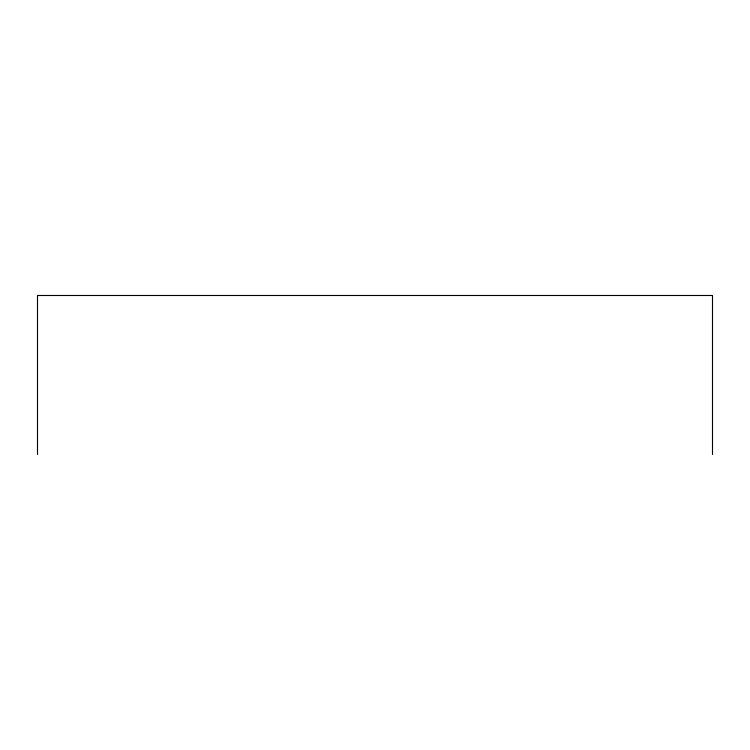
<?xml version="1.0" encoding="UTF-8"?>
<svg xmlns="http://www.w3.org/2000/svg" width="750" height="750" viewBox="0 0 750 750"><rect width="100%" height="100%" fill="white"/><g stroke="black" fill="none" stroke-linecap="round" stroke-linejoin="round"><path stroke-width="1.12" d="M712.5 454.509L712.5 295.491L37.5 295.491L37.5 454.509"/></g></svg>
